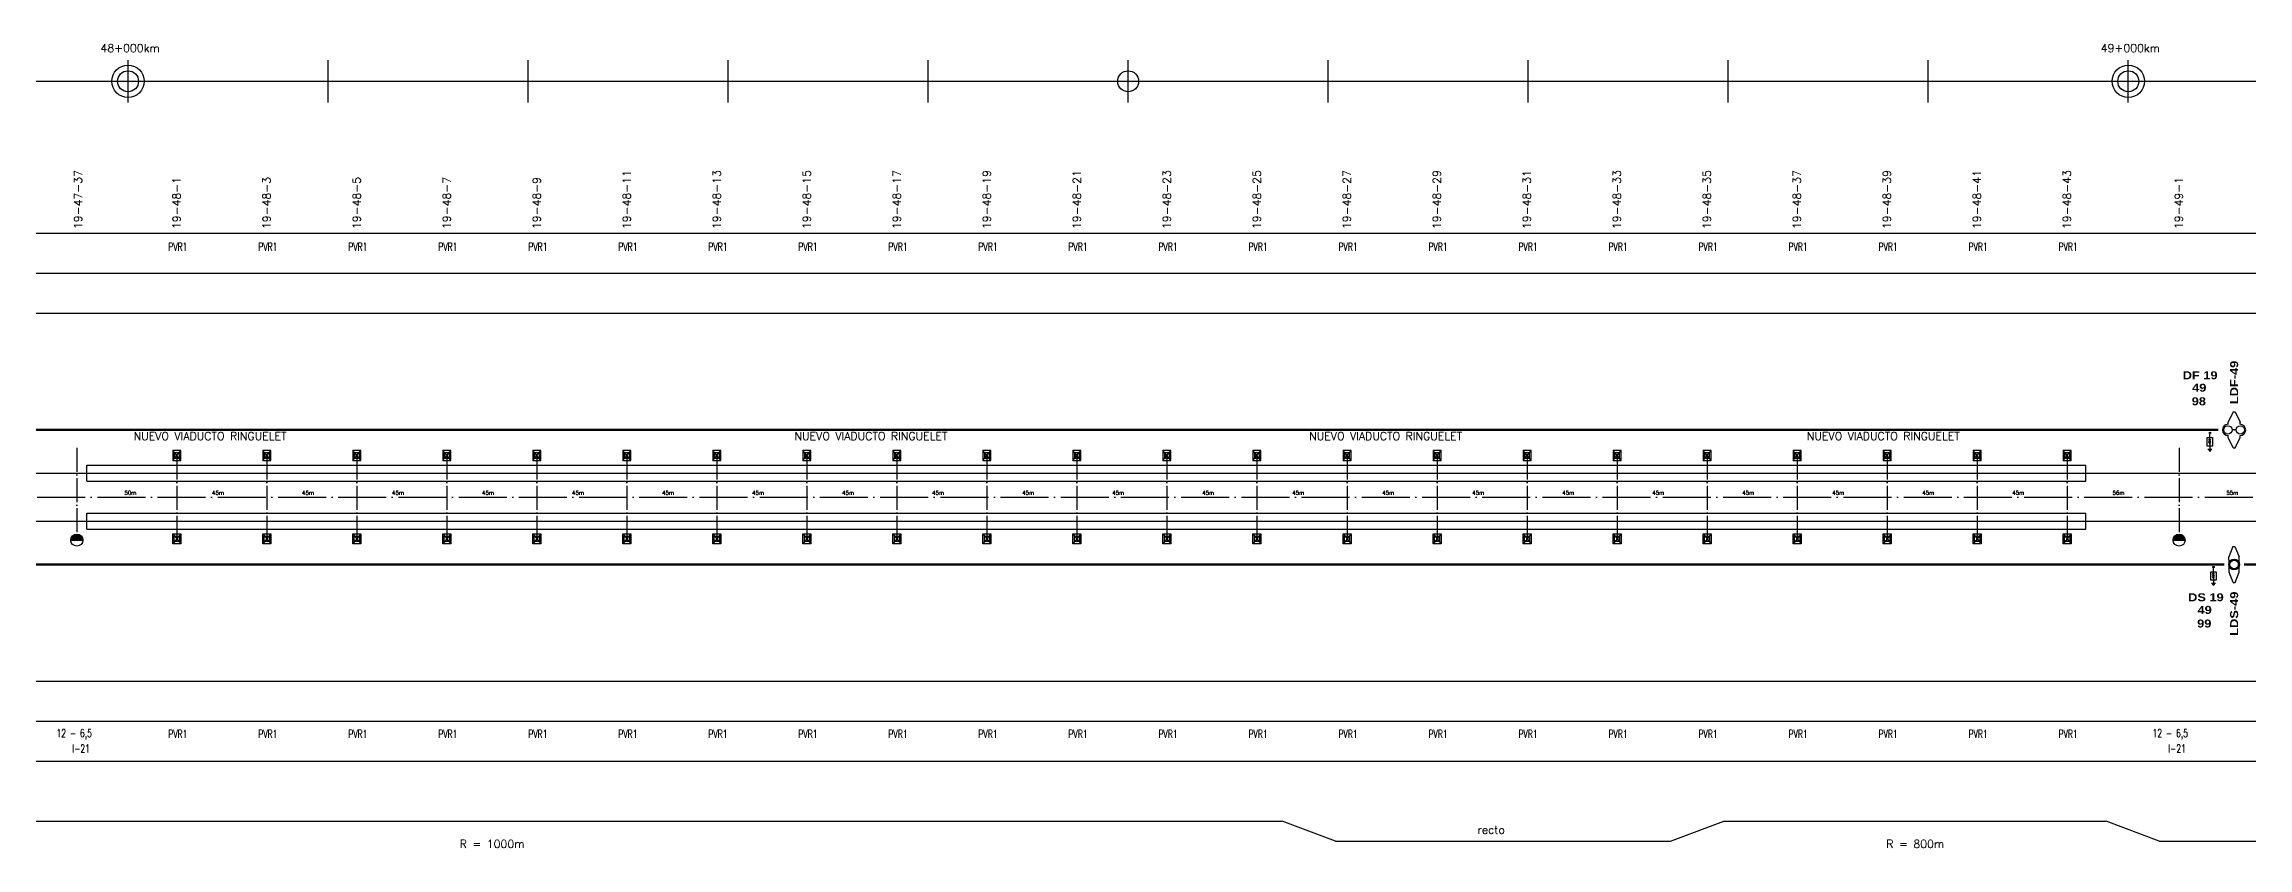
# Model space of a CAD drawing. Header units: millimetres. Extents: x 63 to 27368, y 135 to 1565.
# Drawn here: x 22526 to 23628, y 152 to 554 of the extents above; entities that cross this region are included whole.
import ezdxf

# ---------------------------------------------------------------- set-up
doc = ezdxf.new("R2010")
doc.units = ezdxf.units.MM
doc.linetypes.add('ACAD_ISO04W100', pattern=[30, 24, -3, 0, -3])
for name, color, linetype in [('CARTELES', 7, 'Continuous'), ('catenaria via ascendente', 7, 'Continuous'), ('catenaria vía descendente', 7, 'Continuous'), ('Descargadores', 30, 'Continuous'), ('Eje de entrevías', 254, 'Continuous'), ('LDF', 5, 'Continuous'), ('LDS', 1, 'Continuous'), ('longitud vano', 7, 'Continuous'), ('Nº de poste', 6, 'Continuous'), ('progresivas', 4, 'Continuous'), ('retención LDF-LDS', 6, 'Continuous'), ('TEXTOS', 3, 'Continuous')]:
    doc.layers.add(name, color=color, linetype=linetype)
doc.styles.add('STYLE1', font='romans.shx')
doc.styles.add('TEXTO_SELLO', font='')
doc.styles.get('TEXTO_SELLO').set_extended_font_data('Arial Black', bold=True)

# ---------------------------------------------------------------- blocks, each defined once
blk = doc.blocks.new('poste metálico viaducto Ringuelet')
for p, q in [((-2, 2.5), (2, 2.5)), ((-2, -2.5), (-2, 2.5)), ((-2, 2.5), (2, -2.5)), ((2, 2.5), (-2, -2.5)), ((-1.3, 1.3), (1.3, 1.3)), ((-1.3, -1.3), (-1.3, 1.3)), ((1.3, 1.3), (1.3, -1.3)), ((2, 2.5), (2, -2.5)), ((2, -2.5), (-2, -2.5)), ((1.3, -1.3), (-1.3, -1.3))]:
    blk.add_line(p, q)
blk = doc.blocks.new('Retención LDS')
at = {"layer": 'retención LDF-LDS', "color": 4}
for p, q in [((-0.6, 9), (-2.6, 3.8)), ((-2.5, 1), (-2.6, 3.8)), ((-0.6, 9), (0.4, 9)), ((0.4, 9), (2.5, 3.8)), ((2.5, 1.1), (2.5, 3.8)), ((-2.5, -3.8), (-2.5, -1.1)), ((-0.4, -9), (-2.5, -3.8)), ((-0.4, -9), (0.6, -9)), ((0.6, -9), (2.6, -3.8)), ((2.6, -3.8), (2.5, -1))]:
    blk.add_line(p, q, dxfattribs=at)
for radius in [2.73, 2.1]:
    blk.add_circle((0, 0), radius, dxfattribs=at)
blk = doc.blocks.new('Retención LDF')
at = {"color": 5}
blk.add_circle((0, 0), 0.128, dxfattribs=at)
at = {"layer": 'retención LDF-LDS', "color": 5}
for p, q in [((-0.5, 9), (-3, 3.8)), ((-3, 2.8), (-3, 3.8)), ((1, 0), (-1, 0)), ((-0.5, 9), (0.5, 9)), ((0.5, 9), (3, 3.8)), ((3, 2.8), (3, 3.8)), ((-3, -3.8), (-3, -2.8)), ((-0.5, -9), (-3, -3.8)), ((-0.5, -9), (0.5, -9)), ((0.5, -9), (3, -3.8)), ((3, -3.8), (3, -2.8))]:
    blk.add_line(p, q, dxfattribs=at)
for centre in [(-3.1, 0), (3.1, 0)]:
    blk.add_circle(centre, 2.1, dxfattribs=at)
for centre, start, end in [((-3, 0), 90, 270), ((3, 0), 270, 90)]:
    blk.add_arc(centre, 2.79, start, end, dxfattribs=at)
blk = doc.blocks.new('Descargador')
at = {"color": 30}
for p, q in [((0, -3.8), (0, 0)), ((0, -4), (-0.5, -3.1)), ((0, -4.8), (-0.5, -3.9)), ((0, -5.6), (-0.5, -4.7)), ((0, -4), (0.5, -3.1)), ((0, -4.8), (0.5, -3.9)), ((0, -5.6), (0.5, -4.7))]:
    blk.add_line(p, q, dxfattribs=at)
at = {"layer": 'Descargadores', "color": 30}
for p, q in [((-1, -8.1), (1, -8.1)), ((-0.7, -8.5), (0.7, -8.5)), ((-0.4, -8.9), (0.4, -8.9)), ((0, -5.6), (0, -8.1))]:
    blk.add_line(p, q, dxfattribs=at)
blk.add_lwpolyline([(-1.3, -2.3), (1.3, -2.3), (1.3, -6.6), (-1.3, -6.6)], close=True, dxfattribs=at)
blk.add_circle((0, 0), 0.381, dxfattribs=at)

msp = doc.modelspace()

# ---------------------------------------------------------------- hatches: boundary and pattern name
for points in [[(22545.6, 305.6), (22539.6, 305.6, -1)], [(23596.6, 305.6), (23590.6, 305.6, -1)]]:
    msp.add_hatch(color=256).paths.add_polyline_path(points)

# ---------------------------------------------------------------- linework, layer by layer
for p, q in [((22568.2, 524.4), (22568.2, 545.6)), ((22668.2, 524.4), (22668.2, 545.6)), ((22768.2, 524.4), (22768.2, 545.6)), ((22868.2, 524.4), (22868.2, 545.6)), ((22968.2, 524.4), (22968.2, 545.6)), ((23068.2, 524.4), (23068.2, 545.6)), ((23168.2, 524.4), (23168.2, 545.6)), ((23268.2, 524.4), (23268.2, 545.6)), ((23368.2, 524.4), (23368.2, 545.6)), ((23468.2, 524.4), (23468.2, 545.6)), ((23568.2, 524.4), (23568.2, 545.6)), ((68.2, 535), (27368.2, 535)), ((68.2, 459), (27368.2, 459)), ((68.2, 439), (27368.2, 439)), ((68.2, 419), (27368.2, 419)), ((22539.6, 305.6), (22545.6, 305.6)), ((23590.6, 305.6), (23596.6, 305.6)), ((68.2, 235), (27368.2, 235)), ((68.2, 215), (27368.2, 215)), ((68.2, 195), (27368.2, 195)), ((22370.5, 165), (23145.2, 165)), ((23171.8, 155), (23145.2, 165)), ((23171.8, 155), (23339.4, 155)), ((23339.4, 155), (23366, 165)), ((23366, 165), (23557.1, 165)), ((23583.7, 155), (23557.1, 165)), ((23583.7, 155), (26801.7, 155))]:
    msp.add_line(p, q)
at = {"linetype": 'ACAD_ISO04W100', "ltscale": 0.5}
for p, q in [((22542.6, 351.7), (22542.6, 308.6)), ((22592.6, 347.9), (22592.6, 306.2)), ((22637.6, 347.9), (22637.6, 306.2)), ((22682.6, 347.9), (22682.6, 306.2)), ((22727.6, 347.9), (22727.6, 306.2)), ((22772.6, 347.9), (22772.6, 306.2)), ((22817.6, 347.9), (22817.6, 306.2)), ((22862.6, 347.9), (22862.6, 306.2)), ((22907.6, 347.9), (22907.6, 306.2)), ((22952.6, 347.9), (22952.6, 306.2)), ((22997.6, 347.9), (22997.6, 306.2)), ((23042.6, 347.9), (23042.6, 306.2)), ((23087.6, 347.9), (23087.6, 306.2)), ((23132.6, 347.9), (23132.6, 306.2)), ((23177.6, 347.9), (23177.6, 306.2)), ((23222.6, 347.9), (23222.6, 306.2)), ((23267.6, 347.9), (23267.6, 306.2)), ((23312.6, 347.9), (23312.6, 306.2)), ((23357.6, 347.9), (23357.6, 306.2)), ((23402.6, 347.9), (23402.6, 306.2)), ((23447.6, 347.9), (23447.6, 306.2)), ((23492.6, 347.9), (23492.6, 306.2)), ((23537.6, 347.9), (23537.6, 306.2)), ((23593.6, 351.7), (23593.6, 308.6))]:
    msp.add_line(p, q, dxfattribs=at)
at = {"color": 4}
for p, q in [((22547.6, 343), (23547, 343)), ((22547.6, 335), (22547.6, 343)), ((23547, 335), (23547, 343)), ((22547.6, 335), (23547, 335)), ((22547.6, 311), (22547.6, 319)), ((22547.6, 319), (23547, 319)), ((22547.6, 311), (23547, 311)), ((23547, 311), (23547, 319))]:
    msp.add_line(p, q, dxfattribs=at)
for centre, radius in [((22568.2, 535), 8.09), ((22568.2, 535), 5.24), ((23068.2, 535), 5.24), ((23568.2, 535), 8.09), ((23568.2, 535), 5.24), ((22542.6, 305.6), 3), ((23593.6, 305.6), 3)]:
    msp.add_circle(centre, radius)
at = {"layer": 'catenaria via ascendente'}
for p, q in [((68.2, 339), (27368.2, 339)), ((68.2, 315), (26873.7, 315))]:
    msp.add_line(p, q, dxfattribs=at)
at = {"layer": 'catenaria vía descendente'}
msp.add_line((17302.1, 315), (27368.2, 315), dxfattribs=at)
at = {"layer": 'Eje de entrevías', "linetype": 'ACAD_ISO04W100'}
msp.add_line((68.2, 327), (27368.2, 327), dxfattribs=at)
at = {"layer": 'LDF', "lineweight": 50}
msp.add_line((22182.9, 360.7), (23613.1, 360.7), dxfattribs=at)
at = {"layer": 'LDS', "lineweight": 50}
for p, q in [((22126.6, 293.4), (23616.1, 293.4)), ((23626.1, 293.4), (24906.6, 293.4))]:
    msp.add_line(p, q, dxfattribs=at)

# ---------------------------------------------------------------- block references
for name, p in [('Retención LDF', (23621.1, 360.7)), ('poste metálico viaducto Ringuelet', (22592.6, 306.2)), ('poste metálico viaducto Ringuelet', (22637.6, 306.2)), ('poste metálico viaducto Ringuelet', (22682.6, 306.2)), ('poste metálico viaducto Ringuelet', (22727.6, 306.2)), ('poste metálico viaducto Ringuelet', (22772.6, 306.2)), ('poste metálico viaducto Ringuelet', (22817.6, 306.2)), ('poste metálico viaducto Ringuelet', (22862.6, 306.2)), ('poste metálico viaducto Ringuelet', (22907.6, 306.2)), ('poste metálico viaducto Ringuelet', (22952.6, 306.2)), ('poste metálico viaducto Ringuelet', (22997.6, 306.2)), ('poste metálico viaducto Ringuelet', (23042.6, 306.2)), ('poste metálico viaducto Ringuelet', (23087.6, 306.2)), ('poste metálico viaducto Ringuelet', (23132.6, 306.2)), ('poste metálico viaducto Ringuelet', (23177.6, 306.2)), ('poste metálico viaducto Ringuelet', (23222.6, 306.2)), ('poste metálico viaducto Ringuelet', (23267.6, 306.2)), ('poste metálico viaducto Ringuelet', (23312.6, 306.2)), ('poste metálico viaducto Ringuelet', (23357.6, 306.2)), ('poste metálico viaducto Ringuelet', (23402.6, 306.2)), ('poste metálico viaducto Ringuelet', (23447.6, 306.2)), ('poste metálico viaducto Ringuelet', (23492.6, 306.2)), ('poste metálico viaducto Ringuelet', (23537.6, 306.2)), ('Retención LDS', (23621.1, 293.4))]:
    msp.add_blockref(name, p)
at = {"xscale": -1, "rotation": 180}
for p in [(22592.6, 347.9), (22637.6, 347.9), (22682.6, 347.9), (22727.6, 347.9), (22772.6, 347.9), (22817.6, 347.9), (22862.6, 347.9), (22907.6, 347.9), (22952.6, 347.9), (22997.6, 347.9), (23042.6, 347.9), (23087.6, 347.9), (23132.6, 347.9), (23177.6, 347.9), (23222.6, 347.9), (23267.6, 347.9), (23312.6, 347.9), (23357.6, 347.9), (23402.6, 347.9), (23447.6, 347.9), (23492.6, 347.9), (23537.6, 347.9)]:
    msp.add_blockref('poste metálico viaducto Ringuelet', p, dxfattribs=at)
at = {"layer": 'Descargadores', "color": 30}
for p in [(23609, 359.2), (23610.8, 292.1)]:
    msp.add_blockref('Descargador', p, dxfattribs=at)

# ---------------------------------------------------------------- texts
at = {"linetype": 'Continuous', "style": 'TEXTO_SELLO'}
for s, p in [('LDF-49', (23623.1, 373.6)), ('LDS-49', (23623.1, 257.8))]:
    msp.add_text(s, height=4, rotation=90, dxfattribs=at).set_placement(p)
at = {"linetype": 'Continuous', "style": 'STYLE1'}
for p in [(22571, 355.6), (22901.4, 355.6), (23158.7, 355.6), (23407.5, 355.6)]:
    msp.add_text('NUEVO VIADUCTO RINGUELET', height=4, dxfattribs=at).set_placement(p)
at = {"layer": 'CARTELES', "linetype": 'Continuous', "style": 'TEXTO_SELLO'}
for s, p in [('DF 19', (23595.4, 386)), ('49', (23600.1, 379.8)), ('98', (23599.9, 373)), ('DS 19', (23598.1, 275)), ('49', (23602.8, 268.7)), ('99', (23602.6, 261.9))]:
    msp.add_text(s, height=4, dxfattribs=at).set_placement(p)
at = {"layer": 'longitud vano', "linetype": 'Continuous', "style": 'STYLE1'}
for s, p in [('50m', (22566.4, 328.3)), ('45m', (22610.2, 328.3)), ('45m', (22655.2, 328.3)), ('45m', (22700.2, 328.3)), ('45m', (22745.2, 328.3)), ('45m', (22790.2, 328.3)), ('45m', (22835.2, 328.3)), ('45m', (22880.2, 328.3)), ('45m', (22925.2, 328.3)), ('45m', (22970.2, 328.3)), ('45m', (23015.2, 328.3)), ('45m', (23060.2, 328.3)), ('45m', (23105.2, 328.3)), ('45m', (23150.2, 328.3)), ('45m', (23195.2, 328.3)), ('45m', (23240.2, 328.3)), ('45m', (23285.2, 328.3)), ('45m', (23330.2, 328.3)), ('45m', (23375.2, 328.3)), ('45m', (23420.2, 328.3)), ('45m', (23465.2, 328.3)), ('45m', (23510.2, 328.3)), ('56m', (23560.3, 328.3)), ('55m', (23617.2, 328.3))]:
    msp.add_text(s, height=2, dxfattribs=at).set_placement(p)
at = {"layer": 'Nº de poste', "linetype": 'Continuous', "style": 'STYLE1'}
for s, p in [('19-47-37', (22545.2, 461.1)), ('19-48-1', (22594.5, 461.1)), ('19-48-3', (22639.5, 461.1)), ('19-48-5', (22684.5, 461.1)), ('19-48-7', (22729.5, 461.1)), ('19-48-9', (22774.5, 461.1)), ('19-48-11', (22819.5, 461.1)), ('19-48-13', (22864.5, 461.1)), ('19-48-15', (22909.5, 461.1)), ('19-48-17', (22954.5, 461.1)), ('19-48-19', (22999.5, 461.1)), ('19-48-21', (23044.5, 461.1)), ('19-48-23', (23089.5, 461.1)), ('19-48-25', (23134.5, 461.1)), ('19-48-27', (23179.5, 461.1)), ('19-48-29', (23224.5, 461.1)), ('19-48-31', (23269.5, 461.1)), ('19-48-33', (23314.5, 461.1)), ('19-48-35', (23359.5, 461.1)), ('19-48-37', (23404.5, 461.1)), ('19-48-39', (23449.5, 461.1)), ('19-48-41', (23494.5, 461.1)), ('19-48-43', (23539.5, 461.1)), ('19-49-1', (23595.4, 461.1))]:
    msp.add_text(s, height=4, rotation=90, dxfattribs=at).set_placement(p)
at = {"layer": 'progresivas', "linetype": 'Continuous', "style": 'STYLE1'}
for s, p in [('48+000km', (22554.4, 549.6)), ('49+000km', (23554.4, 549.6))]:
    msp.add_text(s, height=4, dxfattribs=at).set_placement(p)
at = {"layer": 'TEXTOS', "linetype": 'Continuous', "style": 'STYLE1', "width": 0.7}
for s, p in [('PVR1', (22588.3, 450.3)), ('PVR1', (22633.3, 450.3)), ('PVR1', (22678.3, 450.3)), ('PVR1', (22723.3, 450.3)), ('PVR1', (22768.3, 450.3)), ('PVR1', (22813.3, 450.3)), ('PVR1', (22858.3, 450.3)), ('PVR1', (22903.3, 450.3)), ('PVR1', (22948.3, 450.3)), ('PVR1', (22993.3, 450.3)), ('PVR1', (23038.3, 450.3)), ('PVR1', (23083.3, 450.3)), ('PVR1', (23128.3, 450.3)), ('PVR1', (23173.3, 450.3)), ('PVR1', (23218.3, 450.3)), ('PVR1', (23263.3, 450.3)), ('PVR1', (23308.3, 450.3)), ('PVR1', (23353.3, 450.3)), ('PVR1', (23398.3, 450.3)), ('PVR1', (23443.3, 450.3)), ('PVR1', (23488.3, 450.3)), ('PVR1', (23533.3, 450.3)), ('12 - 6,5', (22532.4, 207.1)), ('PVR1', (22588.3, 206.7)), ('PVR1', (22633.3, 206.7)), ('PVR1', (22678.3, 206.7)), ('PVR1', (22723.3, 206.7)), ('PVR1', (22768.3, 206.7)), ('PVR1', (22813.3, 206.7)), ('PVR1', (22858.3, 206.7)), ('PVR1', (22903.3, 206.7)), ('PVR1', (22948.3, 206.7)), ('PVR1', (22993.3, 206.7)), ('PVR1', (23038.3, 206.7)), ('PVR1', (23083.3, 206.7)), ('PVR1', (23128.3, 206.7)), ('PVR1', (23173.3, 206.7)), ('PVR1', (23218.3, 206.7)), ('PVR1', (23263.3, 206.7)), ('PVR1', (23308.3, 206.7)), ('PVR1', (23353.3, 206.7)), ('PVR1', (23398.3, 206.7)), ('PVR1', (23443.3, 206.7)), ('PVR1', (23488.3, 206.7)), ('PVR1', (23533.3, 206.7)), ('12 - 6,5', (23580.3, 207.1)), ('I-21', (22540.3, 199.4)), ('I-21', (23588.1, 199.4))]:
    msp.add_text(s, height=4, dxfattribs=at).set_placement(p)
at = {"layer": 'TEXTOS', "linetype": 'Continuous', "style": 'STYLE1'}
for s, p in [('R = 1000m', (22734, 151.7)), ('recto', (23242.8, 158.8)), ('R = 800m', (23447.2, 151.7))]:
    msp.add_text(s, height=4, dxfattribs=at).set_placement(p)

doc.saveas('drawing.dxf')
